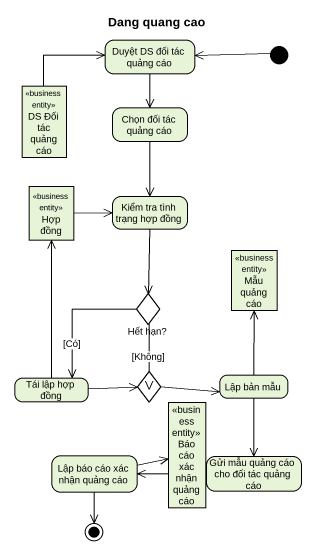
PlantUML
@startuml
title Dang quang cao
hide empty description
state "Duyệt DS đối tác quảng cáo" as Duyệt_DS_đối_tác_quảng_cáo
state "DS Đối tác quảng cáo" as DS_Đối_tác_quảng_cáo <<business entity>>
state "Chọn đối tác quảng cáo" as Chọn_đối_tác_quảng_cáo
state "Hợp đồng" as Hợp_đồng <<business entity>>
state "Kiểm tra tình trạng hợp đồng" as Kiểm_tra_tình_trạng_hợp_đồng
state "Mẫu quảng cáo" as Mẫu_quảng_cáo <<business entity>>
state "Hết hạn?" as Hết_hạn <<choice>>
state "Tái lập hợp đồng" as Tái_lập_hợp_đồng
state choice1 <<choice>>
state "Lập bản mẫu" as Lập_bản_mẫu
state "Báo cáo xác nhận quảng cáo" as Báo_cáo_xác_nhận_quảng_cáo <<business entity>>
state "Lập báo cáo xác nhận quảng cáo" as Lập_báo_cáo_xác_nhận_quảng
state "Gửi mẫu quảng cáo cho đối tác quảng cáo" as Gửi_mẫu_quảng_cáo_cho_đối
[*] -left-> Duyệt_DS_đối_tác_quảng_cáo
Duyệt_DS_đối_tác_quảng_cáo --> Chọn_đối_tác_quảng_cáo
DS_Đối_tác_quảng_cáo -up-> Duyệt_DS_đối_tác_quảng_cáo
Chọn_đối_tác_quảng_cáo --> Kiểm_tra_tình_trạng_hợp_đồng
Hợp_đồng -right-> Kiểm_tra_tình_trạng_hợp_đồng
Kiểm_tra_tình_trạng_hợp_đồng --> Hết_hạn
Hết_hạn --> Tái_lập_hợp_đồng : [Có]
Hết_hạn --> choice1 : [Không]
Tái_lập_hợp_đồng -up-> Hợp_đồng
Tái_lập_hợp_đồng -right-> choice1
choice1 -right-> Lập_bản_mẫu
Lập_bản_mẫu -up-> Mẫu_quảng_cáo
Lập_bản_mẫu --> Gửi_mẫu_quảng_cáo_cho_đối
Lập_báo_cáo_xác_nhận_quảng -right-> Báo_cáo_xác_nhận_quảng_cáo
Gửi_mẫu_quảng_cáo_cho_đối -left-> Lập_báo_cáo_xác_nhận_quảng
Lập_báo_cáo_xác_nhận_quảng --> [*]
@enduml
